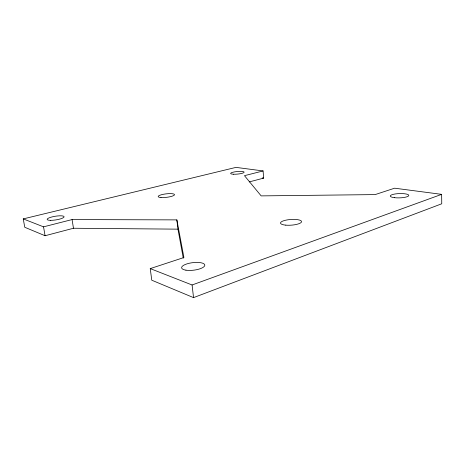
<?xml version="1.0" encoding="UTF-8"?>
<svg xmlns="http://www.w3.org/2000/svg" width="465" height="465" viewBox="0 0 465 465"><rect width="100%" height="100%" fill="white"/><g stroke="black" fill="none" stroke-linecap="round" stroke-linejoin="round"><path stroke-width="0.7" d="M183.286 258.145L177.956 229.152L73.47 228.251L45.07 235.732L24.761 227.269L23.25 218.899L43.536 226.839L72.075 219.573L176.857 219.881L183.919 257.523L150.242 268.601L151.764 280.203L193.539 297.617L441.75 203.78L441.645 194.358L394.628 188.191L375.15 194.597L261.161 195.887L244.474 175.677L263.085 170.94L263.672 178.112L249.246 181.914M150.242 268.601L192.086 284.981L441.645 194.358M23.25 218.899L235.982 167.383L263.085 170.94M262.248 177.903L263.672 178.112M43.536 226.839L45.07 235.732M72.075 219.573L73.47 228.251M176.857 219.881L177.956 229.152M192.086 284.981L193.539 297.617M161 197.526A8.236 1.75 -6.7 0 0 174.398 195.015A8.236 1.75 -6.7 0 0 163.686 194.225A8.236 1.75 -6.7 0 0 161 197.526M285.795 225.147A10.556 2.854 -4 0 0 301.564 221.642A10.556 2.854 -4 0 0 285.737 220.195A10.556 2.854 -4 0 0 285.795 225.147M185.942 270.171A11.677 3.796 -6.8 0 0 204.676 265.788A11.677 3.796 -6.8 0 0 188.999 263.312A11.677 3.796 -6.8 0 0 185.942 270.171M50.743 220.34A8.562 1.854 -9 0 0 64.071 216.975A8.562 1.854 -9 0 0 52.132 216.888A8.562 1.854 -9 0 0 50.743 220.34M394.564 197.695A9.283 2.151 -1.9 0 0 408.811 195.532A9.283 2.151 -1.9 0 0 395.25 193.952A9.283 2.151 -1.9 0 0 394.564 197.695M233.488 174.23A6.812 1.296 -5.4 0 0 244.125 172.312A6.812 1.296 -5.4 0 0 234.476 171.899A6.812 1.296 -5.4 0 0 233.488 174.23"/></g></svg>
